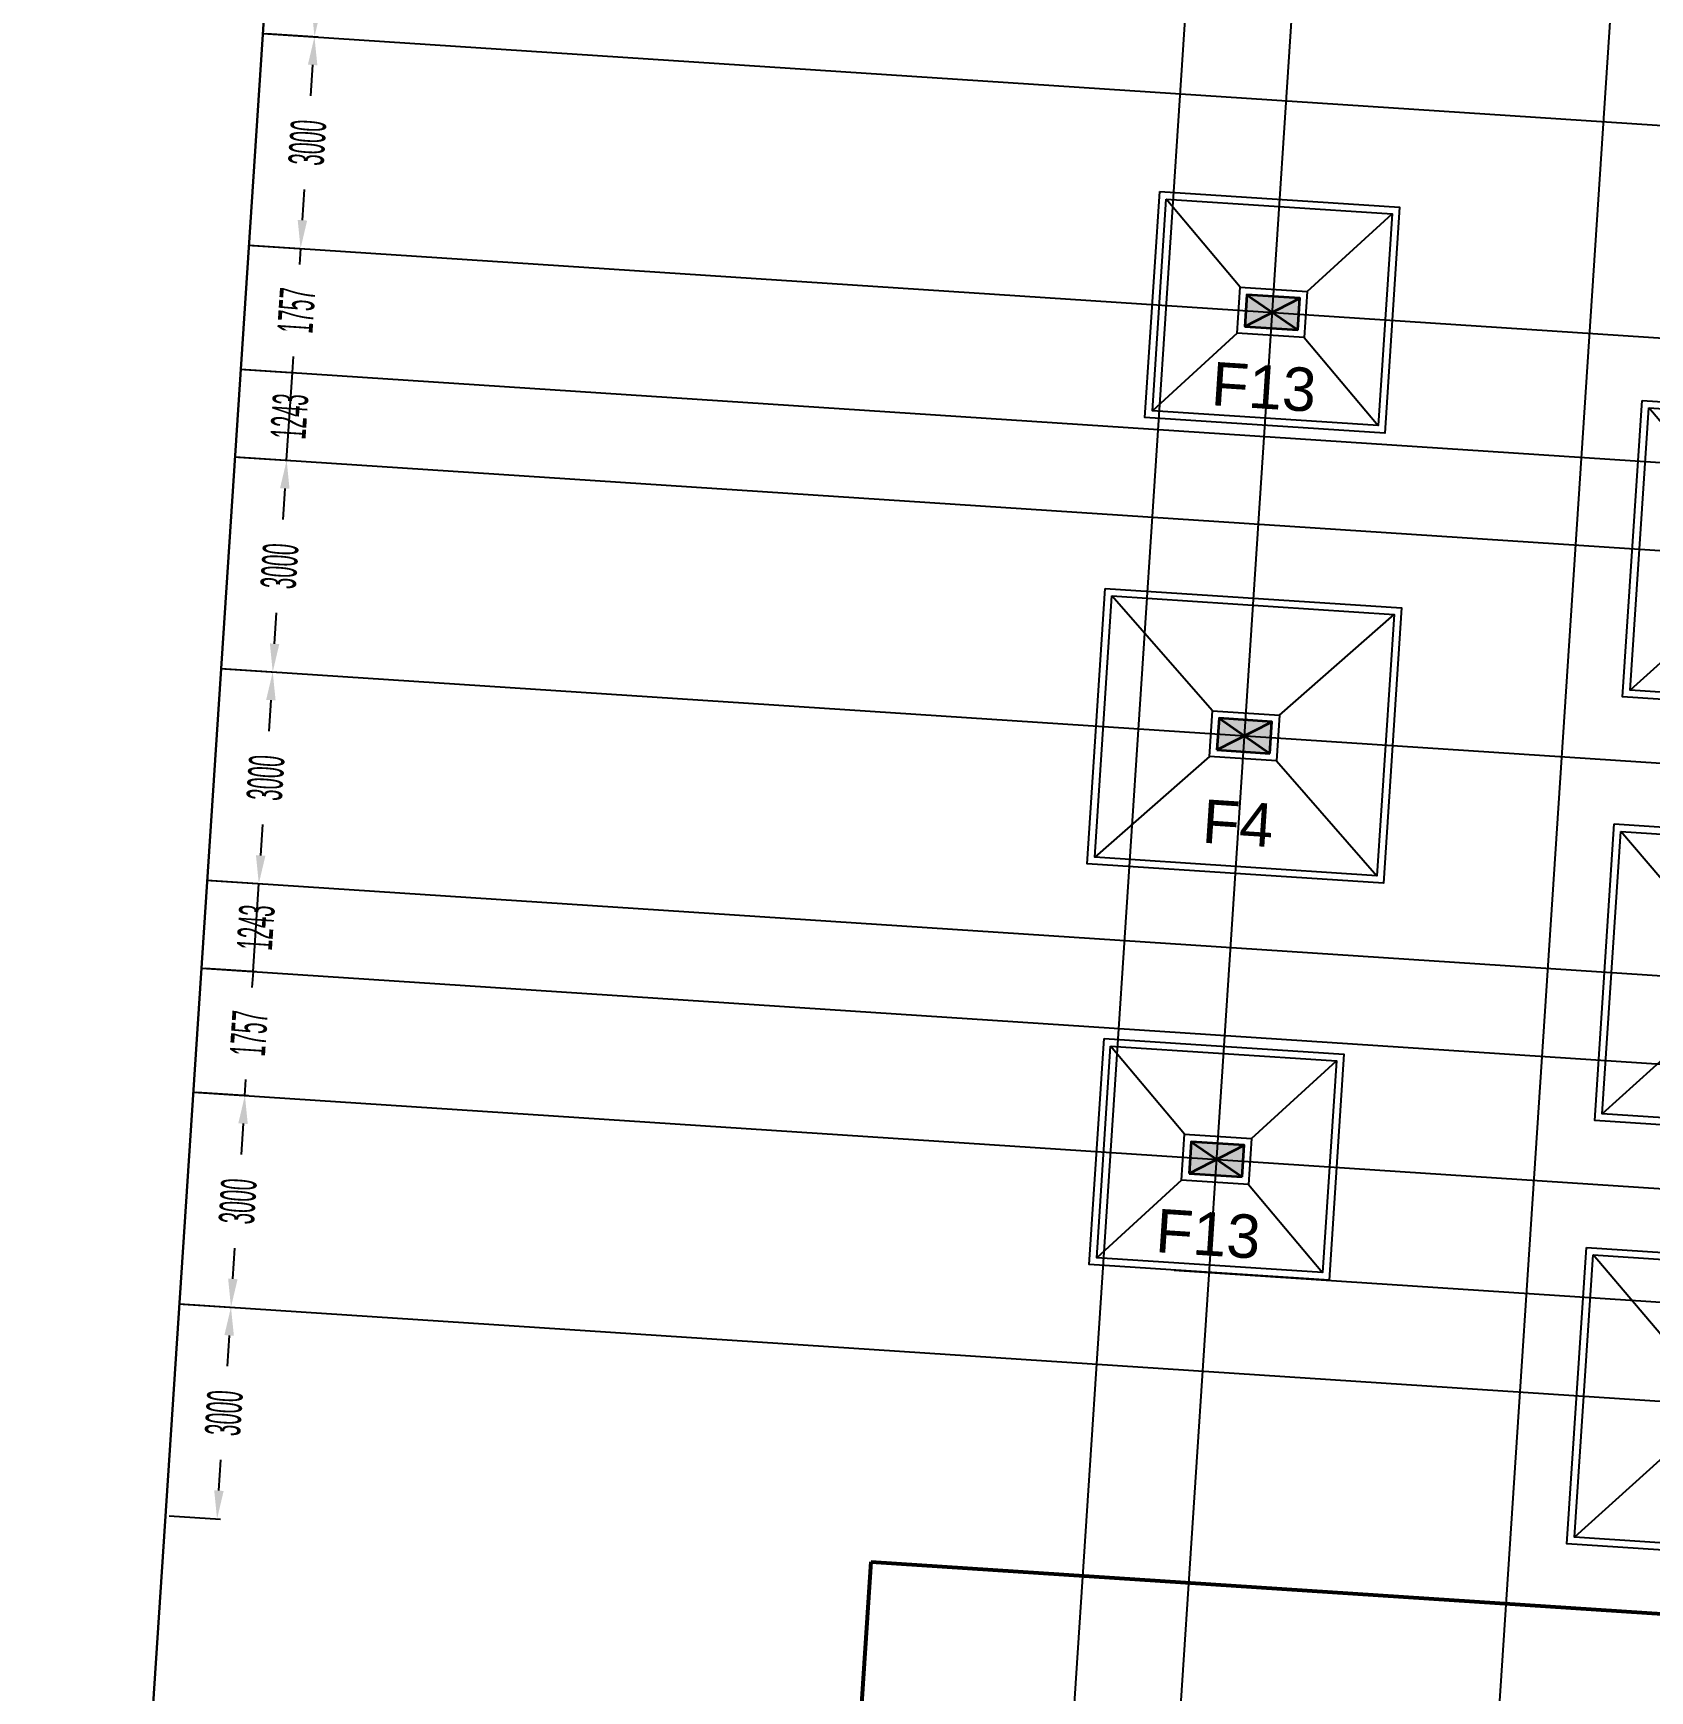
# Model space of a CAD drawing. Header units: millimetres. Extents: x -3092162 to 4513894, y -12317808 to 1849994.
# Drawn here: x 434143.27 to 434166.13, y -5893705.25 to -5893681.81 of the extents above; entities that cross this region are included whole.
import ezdxf

# ---------------------------------------------------------------- set-up
doc = ezdxf.new("R2010")
doc.units = ezdxf.units.MM
doc.header["$LTSCALE"] = 2
doc.header["$MEASUREMENT"] = 0
doc.header["$PDMODE"] = 34
doc.header["$PDSIZE"] = 500
doc.layers.add('cent lines', color=161, linetype='Continuous')
doc.layers.add('sree dim', color=7, linetype='Continuous')
for name, color, linetype, lineweight in [('coloumn', 10, 'Continuous', 35), ('FOUNDATIONS', 250, 'Continuous', 25), ('LINE', 250, 'Continuous', 20)]:
    doc.layers.add(name, color=color, linetype=linetype, lineweight=lineweight)
doc.styles.add('250', font='ARIALN.TTF', dxfattribs={"width": 0.5, "height": 150})
doc.styles.add('style3', font='arialbi.ttf')
doc.dimstyles.new('250', dxfattribs={"dimscale": 0, "dimtxt": 150, "dimasz": 50, "dimexe": 50, "dimexo": 50, "dimgap": 50, "dimtad": 1, "dimdec": 0, "dimzin": 0, "dimdsep": 46, "dimtxsty": '250', "dimblk": 'OBLIQUE', "dimcen": 100, "dimdle": 50, "dimclrd": 256, "dimclre": 256, "dimclrt": 256, "dimadec": 0, "dimazin": 2, "dimtfac": 1, "dimtdec": 0, "dimtofl": 0, "dimtmove": 1, "dimatfit": 0, "dimfxl": 50, "dimtolj": 1, "dimtzin": 0, "dimlwd": -1, "dimlwe": -1, "dimarcsym": 1})

# ---------------------------------------------------------------- blocks, each defined once
blk = doc.blocks.new('A$C59DD3E4C')
at = {"layer": 'coloumn', "ltscale": 100}
blk.add_hatch(color=252, dxfattribs=at).paths.add_polyline_path([(450, 750), (0, 750), (0, 0), (450, 0)])
at = {"layer": 'coloumn', "color": 252, "ltscale": 100}
for p, q in [((0, 750), (450, 750)), ((0, 0), (0, 750)), ((450, 750), (450, 0)), ((450, 0), (0, 0))]:
    blk.add_line(p, q, dxfattribs=at)
blk.add_lwpolyline([(450, 750), (0, 0), (0, 750), (450, 0)], dxfattribs=at)
blk = doc.blocks.new('*D418')
at = {"layer": 'Defpoints', "color": 0, "linetype": 'Continuous', "ltscale": 100, "transparency": 16777216}
for p in [(-2404906, -7861193), (-2404176, -7861193), (-2404906, -7864193)]:
    blk.add_point(p, dxfattribs=at)
at = {"layer": 'sree dim', "ltscale": 100, "transparency": 16777216}
for p, q in [((-2404856, -7861193), (-2404126, -7861193)), ((-2404176, -7861593), (-2404176, -7862031)), ((-2404176, -7863793), (-2404176, -7863355)), ((-2404856, -7864193), (-2404126, -7864193))]:
    blk.add_line(p, q, dxfattribs=at)
at = {"layer": 'sree dim', "linetype": 'Continuous', "ltscale": 100, "transparency": 16777216}
for points in [[(-2404243, -7861593), (-2404109, -7861593), (-2404176, -7861193)], [(-2404243, -7863793), (-2404109, -7863793), (-2404176, -7864193)]]:
    blk.add_solid(points, dxfattribs=at)
at = {"layer": 'sree dim', "linetype": 'Continuous', "lineweight": 25, "ltscale": 100, "transparency": 16777216, "insert": (-2404176, -7862693), "char_height": 500, "attachment_point": 5, "rotation": 90, "style": '250'}
blk.add_mtext('\\A1;3000', dxfattribs=at)
blk = doc.blocks.new('*D525')
at = {"layer": 'Defpoints', "color": 0, "linetype": 'Continuous', "ltscale": 100, "transparency": 16777216}
for p in [(-2404906, -7858193), (-2404176, -7858193), (-2404906, -7861193)]:
    blk.add_point(p, dxfattribs=at)
at = {"layer": 'sree dim', "ltscale": 100, "transparency": 16777216}
for p, q in [((-2404856, -7858193), (-2404126, -7858193)), ((-2404176, -7858593), (-2404176, -7859031)), ((-2404176, -7860793), (-2404176, -7860355)), ((-2404856, -7861193), (-2404126, -7861193))]:
    blk.add_line(p, q, dxfattribs=at)
at = {"layer": 'sree dim', "linetype": 'Continuous', "ltscale": 100, "transparency": 16777216}
for points in [[(-2404243, -7858593), (-2404109, -7858593), (-2404176, -7858193)], [(-2404243, -7860793), (-2404109, -7860793), (-2404176, -7861193)]]:
    blk.add_solid(points, dxfattribs=at)
at = {"layer": 'sree dim', "linetype": 'Continuous', "lineweight": 25, "ltscale": 100, "transparency": 16777216, "insert": (-2404176, -7859693), "char_height": 500, "attachment_point": 5, "rotation": 90, "style": '250'}
blk.add_mtext('\\A1;3000', dxfattribs=at)
blk = doc.blocks.new('*D526')
at = {"layer": 'Defpoints', "color": 0, "linetype": 'Continuous', "ltscale": 100, "transparency": 16777216}
for p in [(-2404906, -7856436), (-2404176, -7856436), (-2404906, -7858193)]:
    blk.add_point(p, dxfattribs=at)
at = {"layer": 'sree dim', "ltscale": 100, "transparency": 16777216}
for p, q in [((-2404856, -7856436), (-2404126, -7856436)), ((-2404176, -7856436), (-2404176, -7856663)), ((-2404176, -7858193), (-2404176, -7857966)), ((-2404856, -7858193), (-2404126, -7858193))]:
    blk.add_line(p, q, dxfattribs=at)
at = {"layer": 'sree dim', "linetype": 'Continuous', "lineweight": 25, "ltscale": 100, "transparency": 16777216, "insert": (-2404176, -7857314), "char_height": 500, "attachment_point": 5, "rotation": 90, "style": '250'}
blk.add_mtext('\\A1;1757', dxfattribs=at)
blk = doc.blocks.new('*D527')
at = {"layer": 'Defpoints', "color": 0, "linetype": 'Continuous', "ltscale": 100, "transparency": 16777216}
for p in [(-2404906, -7855193), (-2404176, -7855193), (-2404906, -7856436)]:
    blk.add_point(p, dxfattribs=at)
at = {"layer": 'sree dim', "ltscale": 100, "transparency": 16777216}
for p, q in [((-2404856, -7855193), (-2404126, -7855193)), ((-2404176, -7856436), (-2404176, -7855193)), ((-2404856, -7856436), (-2404126, -7856436))]:
    blk.add_line(p, q, dxfattribs=at)
at = {"layer": 'sree dim', "linetype": 'Continuous', "lineweight": 25, "ltscale": 100, "transparency": 16777216, "insert": (-2404176, -7855814), "char_height": 500, "attachment_point": 5, "rotation": 90, "style": '250'}
blk.add_mtext('\\A1;1243', dxfattribs=at)
blk = doc.blocks.new('*D528')
at = {"layer": 'Defpoints', "color": 0, "linetype": 'Continuous', "ltscale": 100, "transparency": 16777216}
for p in [(-2404906, -7852193), (-2404176, -7852193), (-2404906, -7855193)]:
    blk.add_point(p, dxfattribs=at)
at = {"layer": 'sree dim', "ltscale": 100, "transparency": 16777216}
for p, q in [((-2404856, -7852193), (-2404126, -7852193)), ((-2404176, -7852593), (-2404176, -7853031)), ((-2404176, -7854793), (-2404176, -7854355)), ((-2404856, -7855193), (-2404126, -7855193))]:
    blk.add_line(p, q, dxfattribs=at)
at = {"layer": 'sree dim', "linetype": 'Continuous', "ltscale": 100, "transparency": 16777216}
for points in [[(-2404243, -7852593), (-2404109, -7852593), (-2404176, -7852193)], [(-2404243, -7854793), (-2404109, -7854793), (-2404176, -7855193)]]:
    blk.add_solid(points, dxfattribs=at)
at = {"layer": 'sree dim', "linetype": 'Continuous', "lineweight": 25, "ltscale": 100, "transparency": 16777216, "insert": (-2404176, -7853693), "char_height": 500, "attachment_point": 5, "rotation": 90, "style": '250'}
blk.add_mtext('\\A1;3000', dxfattribs=at)
blk = doc.blocks.new('*D529')
at = {"layer": 'Defpoints', "color": 0, "linetype": 'Continuous', "ltscale": 100, "transparency": 16777216}
for p in [(-2404906, -7849193), (-2404176, -7849193), (-2404906, -7852193)]:
    blk.add_point(p, dxfattribs=at)
at = {"layer": 'sree dim', "ltscale": 100, "transparency": 16777216}
for p, q in [((-2404856, -7849193), (-2404126, -7849193)), ((-2404176, -7849593), (-2404176, -7850031)), ((-2404176, -7851793), (-2404176, -7851355)), ((-2404856, -7852193), (-2404126, -7852193))]:
    blk.add_line(p, q, dxfattribs=at)
at = {"layer": 'sree dim', "linetype": 'Continuous', "ltscale": 100, "transparency": 16777216}
for points in [[(-2404243, -7849593), (-2404109, -7849593), (-2404176, -7849193)], [(-2404243, -7851793), (-2404109, -7851793), (-2404176, -7852193)]]:
    blk.add_solid(points, dxfattribs=at)
at = {"layer": 'sree dim', "linetype": 'Continuous', "lineweight": 25, "ltscale": 100, "transparency": 16777216, "insert": (-2404176, -7850693), "char_height": 500, "attachment_point": 5, "rotation": 90, "style": '250'}
blk.add_mtext('\\A1;3000', dxfattribs=at)
blk = doc.blocks.new('*D530')
at = {"layer": 'Defpoints', "color": 0, "linetype": 'Continuous', "ltscale": 100, "transparency": 16777216}
for p in [(-2404906, -7847950), (-2404176, -7847950), (-2404906, -7849193)]:
    blk.add_point(p, dxfattribs=at)
at = {"layer": 'sree dim', "ltscale": 100, "transparency": 16777216}
for p, q in [((-2404856, -7847950), (-2404126, -7847950)), ((-2404176, -7849193), (-2404176, -7847950)), ((-2404856, -7849193), (-2404126, -7849193))]:
    blk.add_line(p, q, dxfattribs=at)
at = {"layer": 'sree dim', "linetype": 'Continuous', "lineweight": 25, "ltscale": 100, "transparency": 16777216, "insert": (-2404176, -7848572), "char_height": 500, "attachment_point": 5, "rotation": 90, "style": '250'}
blk.add_mtext('\\A1;1243', dxfattribs=at)
blk = doc.blocks.new('*D531')
at = {"layer": 'Defpoints', "color": 0, "linetype": 'Continuous', "ltscale": 100, "transparency": 16777216}
for p in [(-2404906, -7846193), (-2404176, -7846193), (-2404906, -7847950)]:
    blk.add_point(p, dxfattribs=at)
at = {"layer": 'sree dim', "ltscale": 100, "transparency": 16777216}
for p, q in [((-2404856, -7846193), (-2404126, -7846193)), ((-2404176, -7846193), (-2404176, -7846420)), ((-2404176, -7847950), (-2404176, -7847723)), ((-2404856, -7847950), (-2404126, -7847950))]:
    blk.add_line(p, q, dxfattribs=at)
at = {"layer": 'sree dim', "linetype": 'Continuous', "lineweight": 25, "ltscale": 100, "transparency": 16777216, "insert": (-2404176, -7847072), "char_height": 500, "attachment_point": 5, "rotation": 90, "style": '250'}
blk.add_mtext('\\A1;1757', dxfattribs=at)
blk = doc.blocks.new('*D532')
at = {"layer": 'Defpoints', "color": 0, "linetype": 'Continuous', "ltscale": 100, "transparency": 16777216}
for p in [(-2404906, -7843193), (-2404176, -7843193), (-2404906, -7846193)]:
    blk.add_point(p, dxfattribs=at)
at = {"layer": 'sree dim', "ltscale": 100, "transparency": 16777216}
for p, q in [((-2404856, -7843193), (-2404126, -7843193)), ((-2404176, -7843593), (-2404176, -7844031)), ((-2404176, -7845793), (-2404176, -7845355)), ((-2404856, -7846193), (-2404126, -7846193))]:
    blk.add_line(p, q, dxfattribs=at)
at = {"layer": 'sree dim', "linetype": 'Continuous', "ltscale": 100, "transparency": 16777216}
for points in [[(-2404243, -7843593), (-2404109, -7843593), (-2404176, -7843193)], [(-2404243, -7845793), (-2404109, -7845793), (-2404176, -7846193)]]:
    blk.add_solid(points, dxfattribs=at)
at = {"layer": 'sree dim', "linetype": 'Continuous', "lineweight": 25, "ltscale": 100, "transparency": 16777216, "insert": (-2404176, -7844693), "char_height": 500, "attachment_point": 5, "rotation": 90, "style": '250'}
blk.add_mtext('\\A1;3000', dxfattribs=at)
blk = doc.blocks.new('*D533')
at = {"layer": 'Defpoints', "color": 0, "linetype": 'Continuous', "ltscale": 100, "transparency": 16777216}
for p in [(-2404906, -7840193), (-2404176, -7840193), (-2404906, -7843193)]:
    blk.add_point(p, dxfattribs=at)
at = {"layer": 'sree dim', "ltscale": 100, "transparency": 16777216}
for p, q in [((-2404856, -7840193), (-2404126, -7840193)), ((-2404176, -7840593), (-2404176, -7841031)), ((-2404176, -7842793), (-2404176, -7842355)), ((-2404856, -7843193), (-2404126, -7843193))]:
    blk.add_line(p, q, dxfattribs=at)
at = {"layer": 'sree dim', "linetype": 'Continuous', "ltscale": 100, "transparency": 16777216}
for points in [[(-2404243, -7840593), (-2404109, -7840593), (-2404176, -7840193)], [(-2404243, -7842793), (-2404109, -7842793), (-2404176, -7843193)]]:
    blk.add_solid(points, dxfattribs=at)
at = {"layer": 'sree dim', "linetype": 'Continuous', "lineweight": 25, "ltscale": 100, "transparency": 16777216, "insert": (-2404176, -7841693), "char_height": 500, "attachment_point": 5, "rotation": 90, "style": '250'}
blk.add_mtext('\\A1;3000', dxfattribs=at)
blk = doc.blocks.new('FKU')
at = {"layer": 'cent lines', "lineweight": 30, "ltscale": 0.01}
blk.add_lwpolyline([(-2404906.1, -7892742.9), (-2313726.1, -7892742.9), (-2313726.1, -7811642.9), (-2404906.1, -7811642.9)], close=True, dxfattribs=at)
at = {"layer": 'cent lines', "ltscale": 0.01}
for points in [[(-2391906.1, -7892742.9), (-2391906.1, -7839692.9)], [(-2390406.1, -7892742.9), (-2390406.1, -7839692.9)], [(-2385906.1, -7892742.9), (-2385906.1, -7839692.9)], [(-2404906.1, -7843192.9), (-2313726.1, -7843192.9)], [(-2404906.1, -7846192.9), (-2313726.1, -7846192.9)], [(-2404906.1, -7847950.3), (-2313726.1, -7847950.3)], [(-2404906.1, -7849192.9), (-2313726.1, -7849192.9)], [(-2404906.1, -7852192.9), (-2313726.1, -7852192.9)], [(-2404906.1, -7855192.9), (-2313726.1, -7855192.9)], [(-2404906.1, -7856435.6), (-2313726.1, -7856435.6)], [(-2404906.1, -7858192.9), (-2313726.1, -7858192.9)], [(-2390901.3, -7859797.8), (-2313726.1, -7859797.8)], [(-2404906.1, -7861192.9), (-2313726.1, -7861192.9)]]:
    blk.add_lwpolyline(points, dxfattribs=at)
at = {"layer": 'cent lines', "color": 1, "lineweight": 53, "ltscale": 0.01}
blk.add_lwpolyline([(-2394906.1, -7864192.9), (-2326726.1, -7864192.9), (-2326726.1, -7891742.9), (-2394906.1, -7891742.9)], close=True, dxfattribs=at)
at = {"layer": 'FOUNDATIONS', "linetype": 'Continuous', "lineweight": 25, "ltscale": 100}
for p, q in [((-2390881.1, -7845867.9), (-2392006.1, -7844692.9)), ((-2389931.1, -7845867.9), (-2388806.1, -7844692.9)), ((-2390881.1, -7846517.9), (-2392006.1, -7847692.9)), ((-2389931.1, -7846517.9), (-2388806.1, -7847692.9)), ((-2383381.1, -7848867.9), (-2385006.1, -7847192.9)), ((-2383381.1, -7849517.9), (-2385006.1, -7851192.9)), ((-2390881.1, -7851867.9), (-2392406.1, -7850342.9)), ((-2389931.1, -7851867.9), (-2388406.1, -7850342.9)), ((-2390881.1, -7852517.9), (-2392406.1, -7854042.9)), ((-2389931.1, -7852517.9), (-2388406.1, -7854042.9)), ((-2383381.1, -7854867.9), (-2385006.1, -7853192.9)), ((-2383381.1, -7855517.9), (-2385006.1, -7857192.9)), ((-2390881.1, -7857867.9), (-2392006.1, -7856692.9)), ((-2389931.1, -7857867.9), (-2388806.1, -7856692.9)), ((-2390881.1, -7858517.9), (-2392006.1, -7859692.9)), ((-2389931.1, -7858517.9), (-2388806.1, -7859692.9)), ((-2383381.1, -7860867.9), (-2385006.1, -7859192.9)), ((-2383381.1, -7861517.9), (-2385006.1, -7863192.9))]:
    blk.add_line(p, q, dxfattribs=at)
for points in [[(-2392106.1, -7844592.9), (-2388706.1, -7844592.9), (-2388706.1, -7847792.9), (-2392106.1, -7847792.9)], [(-2392006.1, -7844692.9), (-2388806.1, -7844692.9), (-2388806.1, -7847692.9), (-2392006.1, -7847692.9)], [(-2390881.1, -7845867.9), (-2389931.1, -7845867.9), (-2389931.1, -7846517.9), (-2390881.1, -7846517.9)], [(-2390781.1, -7845967.9), (-2390031.1, -7845967.9), (-2390031.1, -7846417.9), (-2390781.1, -7846417.9)], [(-2385106.1, -7847092.9), (-2380706.1, -7847092.9), (-2380706.1, -7851292.9), (-2385106.1, -7851292.9)], [(-2385006.1, -7847192.9), (-2380806.1, -7847192.9), (-2380806.1, -7851192.9), (-2385006.1, -7851192.9)], [(-2392506.1, -7850242.9), (-2388306.1, -7850242.9), (-2388306.1, -7854142.9), (-2392506.1, -7854142.9)], [(-2392406.1, -7850342.9), (-2388406.1, -7850342.9), (-2388406.1, -7854042.9), (-2392406.1, -7854042.9)], [(-2390881.1, -7851867.9), (-2389931.1, -7851867.9), (-2389931.1, -7852517.9), (-2390881.1, -7852517.9)], [(-2385106.1, -7853092.9), (-2380706.1, -7853092.9), (-2380706.1, -7857292.9), (-2385106.1, -7857292.9)], [(-2385006.1, -7853192.9), (-2380806.1, -7853192.9), (-2380806.1, -7857192.9), (-2385006.1, -7857192.9)], [(-2392106.1, -7856592.9), (-2388706.1, -7856592.9), (-2388706.1, -7859792.9), (-2392106.1, -7859792.9)], [(-2392006.1, -7856692.9), (-2388806.1, -7856692.9), (-2388806.1, -7859692.9), (-2392006.1, -7859692.9)], [(-2390881.1, -7857867.9), (-2389931.1, -7857867.9), (-2389931.1, -7858517.9), (-2390881.1, -7858517.9)], [(-2385106.1, -7859092.9), (-2380706.1, -7859092.9), (-2380706.1, -7863292.9), (-2385106.1, -7863292.9)], [(-2385006.1, -7859192.9), (-2380806.1, -7859192.9), (-2380806.1, -7863192.9), (-2385006.1, -7863192.9)]]:
    blk.add_lwpolyline(points, close=True, dxfattribs=at)
at = {"layer": 'coloumn', "lineweight": 70, "xscale": -1, "rotation": 90}
for p in [(-2390031.1, -7845967.9), (-2390031.1, -7851967.9), (-2390031.1, -7857967.9)]:
    blk.add_blockref('A$C59DD3E4C', p, dxfattribs=at)
at = {"layer": 'LINE', "lineweight": 25, "char_height": 614.763, "width": 61500.785, "attachment_point": 3, "style": 'style3'}
for s, insert in [('{\\fArial|b0|i0|c0|p34;F13}', (-2389714.8, -7846943.9)), ('{\\fArial|b0|i0|c0|p34;F4}', (-2389914.3, -7853124.4)), ('{\\fArial|b0|i0|c0|p34;F13}', (-2389714.8, -7858943.9))]:
    blk.add_mtext(s, dxfattribs=dict(at, insert=insert))
at = {"layer": 'sree dim', "linetype": 'Continuous', "lineweight": 25, "ltscale": 100}
for base, p1, p2, picture, middle in [((-2404175.9, -7840192.9), (-2404906.1, -7843192.9), (-2404906.1, -7840192.9), '*D533', (-2404175.9, -7841692.9)), ((-2404175.9, -7843192.9), (-2404906.1, -7846192.9), (-2404906.1, -7843192.9), '*D532', (-2404175.9, -7844692.9)), ((-2404175.9, -7846192.9), (-2404906.1, -7847950.3), (-2404906.1, -7846192.9), '*D531', (-2404175.9, -7847071.6)), ((-2404175.9, -7847950.3), (-2404906.1, -7849192.9), (-2404906.1, -7847950.3), '*D530', (-2404175.9, -7848571.6)), ((-2404175.9, -7849192.9), (-2404906.1, -7852192.9), (-2404906.1, -7849192.9), '*D529', (-2404175.9, -7850692.9)), ((-2404175.9, -7852192.9), (-2404906.1, -7855192.9), (-2404906.1, -7852192.9), '*D528', (-2404175.9, -7853692.9)), ((-2404175.9, -7855192.9), (-2404906.1, -7856435.6), (-2404906.1, -7855192.9), '*D527', (-2404175.9, -7855814.2)), ((-2404175.9, -7856435.6), (-2404906.1, -7858192.9), (-2404906.1, -7856435.6), '*D526', (-2404175.9, -7857314.2)), ((-2404175.9, -7858192.9), (-2404906.1, -7861192.9), (-2404906.1, -7858192.9), '*D525', (-2404175.9, -7859692.9))]:
    dim = blk.add_linear_dim(base=base, p1=p1, p2=p2, angle=270, dimstyle='250', override={"dimscale": 1, "dimtxt": 600, "dimasz": 400, "dimtfillclr": 256}, dxfattribs=at)
    dim.commit()
    dim.dimension.update_dxf_attribs({"geometry": picture, "text_midpoint": middle})
dim = blk.add_linear_dim(base=(-2404175.9, -7861192.9), p1=(-2404906.1, -7864192.9), p2=(-2404906.1, -7861192.9), angle=90, dimstyle='250', override={"dimscale": 1, "dimtxt": 600, "dimasz": 400, "dimtfillclr": 256}, dxfattribs=at)
dim.commit()
dim.dimension.update_dxf_attribs({"geometry": '*D418', "text_midpoint": (-2404175.9, -7862692.9), "dimtype": 129})

msp = doc.modelspace()

# ---------------------------------------------------------------- block references
at = {"layer": 'FOUNDATIONS', "color": 0, "linetype": 'Continuous', "lineweight": 25, "xscale": 0.001000000000103515, "yscale": 0.001000000000103515, "zscale": 0.001000000000103515, "rotation": 356.2392210158609}
msp.add_blockref('FKU', (437060.691, -5886013.254, 3292.16), dxfattribs=at)

doc.saveas('drawing.dxf')
